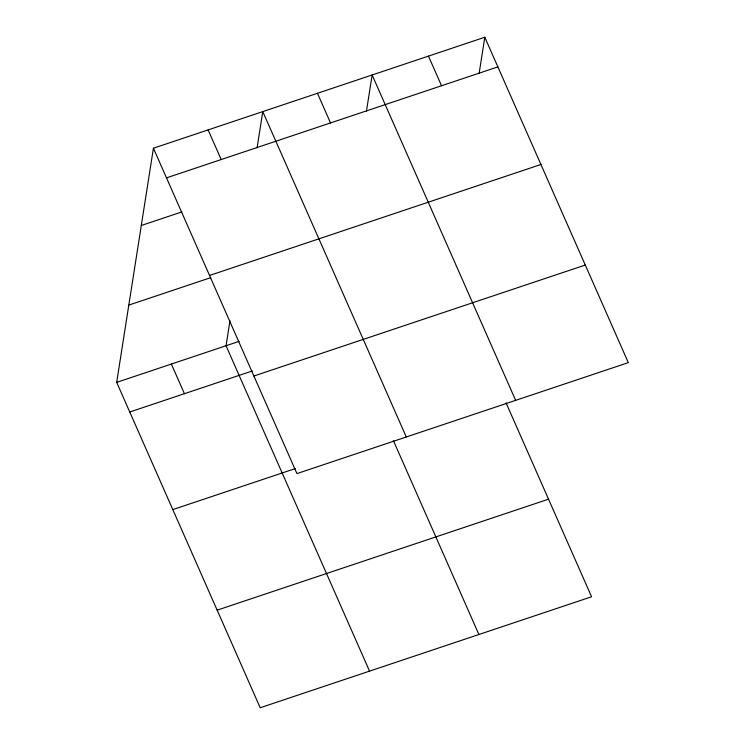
<?xml version="1.0" encoding="UTF-8"?>
<svg xmlns="http://www.w3.org/2000/svg" width="745" height="745" viewBox="0 0 745 745"><rect width="100%" height="100%" fill="white"/><g stroke="black" fill="none" stroke-linecap="round" stroke-linejoin="round"><path stroke-width="1.12" d="M506.051 402.859L591.577 596.773L260.201 707.75L116.686 382.371L153.423 148.227L484.799 37.25L628.314 362.629L296.938 473.606L153.423 148.227M229.963 320.75L226.042 345.745L369.548 671.133M257.072 147.966L262.78 111.601L406.295 436.989M366.428 111.34L372.137 74.984L515.642 400.363M479.1 73.615L484.799 37.25M166.498 177.869L497.874 66.892M141.308 225.493L181.761 211.943M209.55 275.464L540.917 164.487M128.81 305.096L210.826 277.634M116.686 382.371L239.164 341.35M129.76 412.004L252.238 370.991M253.896 376.011L585.272 265.034M172.803 509.599L295.281 468.586M217.158 610.155L548.525 499.178M428.468 56.117L441.543 85.759M317.454 93.293L330.529 122.934M393.379 440.593L478.905 634.507M208.106 129.909L221.181 159.551M171.359 364.054L184.434 393.695"/></g></svg>
